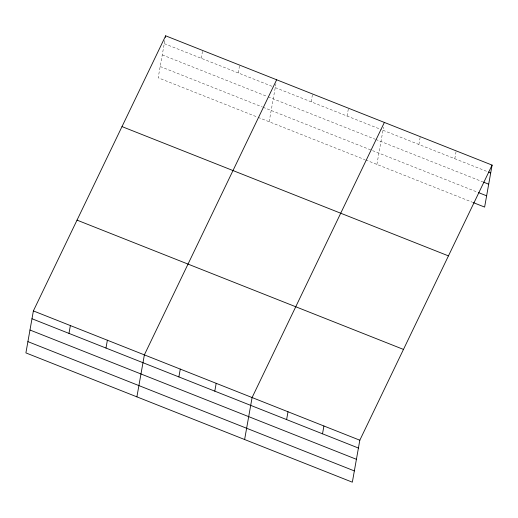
<?xml version="1.0" encoding="UTF-8"?>
<svg xmlns="http://www.w3.org/2000/svg" width="518" height="518" viewBox="0 0 518 518"><rect width="100%" height="100%" fill="white"/><g stroke="black" fill="none" stroke-linecap="round" stroke-linejoin="round"><path stroke-width="0.39" stroke-dasharray="2.59 1.94" d="M164.815 40.508L158.178 77.791L257.329 117.062M201.256 58.294L202.655 50.466M238.254 72.947L239.646 65.119M269.166 121.749L275.952 83.683M311.163 101.819L312.555 93.991M347.066 116.038L348.465 108.21M376.897 164.42L383.534 127.13M418.887 144.483L420.279 136.655M454.798 158.709L456.19 150.88M164.258 43.642L273.769 87.011M275.252 87.6L381.481 129.668M382.977 130.264L487.71 171.743M162.251 54.908L267.327 96.523M268.065 96.814L374.987 139.161M375.731 139.459L482.711 181.831M160.185 66.524L262.296 106.967M263.034 107.258L477.654 192.256M258.068 117.353L364.925 159.673M365.676 159.971L472.649 202.344"/><path stroke-width="0.78" d="M33.379 310.917L25.9 352.9L352.344 482.187L359.822 440.209L492.1 165.1L165.656 35.813L33.379 310.917L359.822 440.209M68.978 333.398L70.377 325.569M105.976 348.051L107.375 340.222M165.378 37.38L165.656 35.813M136.894 396.859L144.367 354.875L276.644 79.772M178.885 376.929L180.277 369.101M214.795 391.148L216.187 383.32M244.619 439.523L252.098 397.539L384.375 122.436M286.609 419.593L288.008 411.765M322.52 433.812L323.912 425.984M492.1 165.1L484.621 207.083L473.4 202.635M488.461 172.041L490.708 172.928M483.462 182.122L488.701 184.201M478.399 192.554L486.629 195.81M122.002 126.599L448.452 255.886M77.027 220.131L403.477 349.423M31.986 318.745L358.43 448.038M29.979 330.018L356.423 459.304M27.907 341.627L354.351 470.92"/></g></svg>
